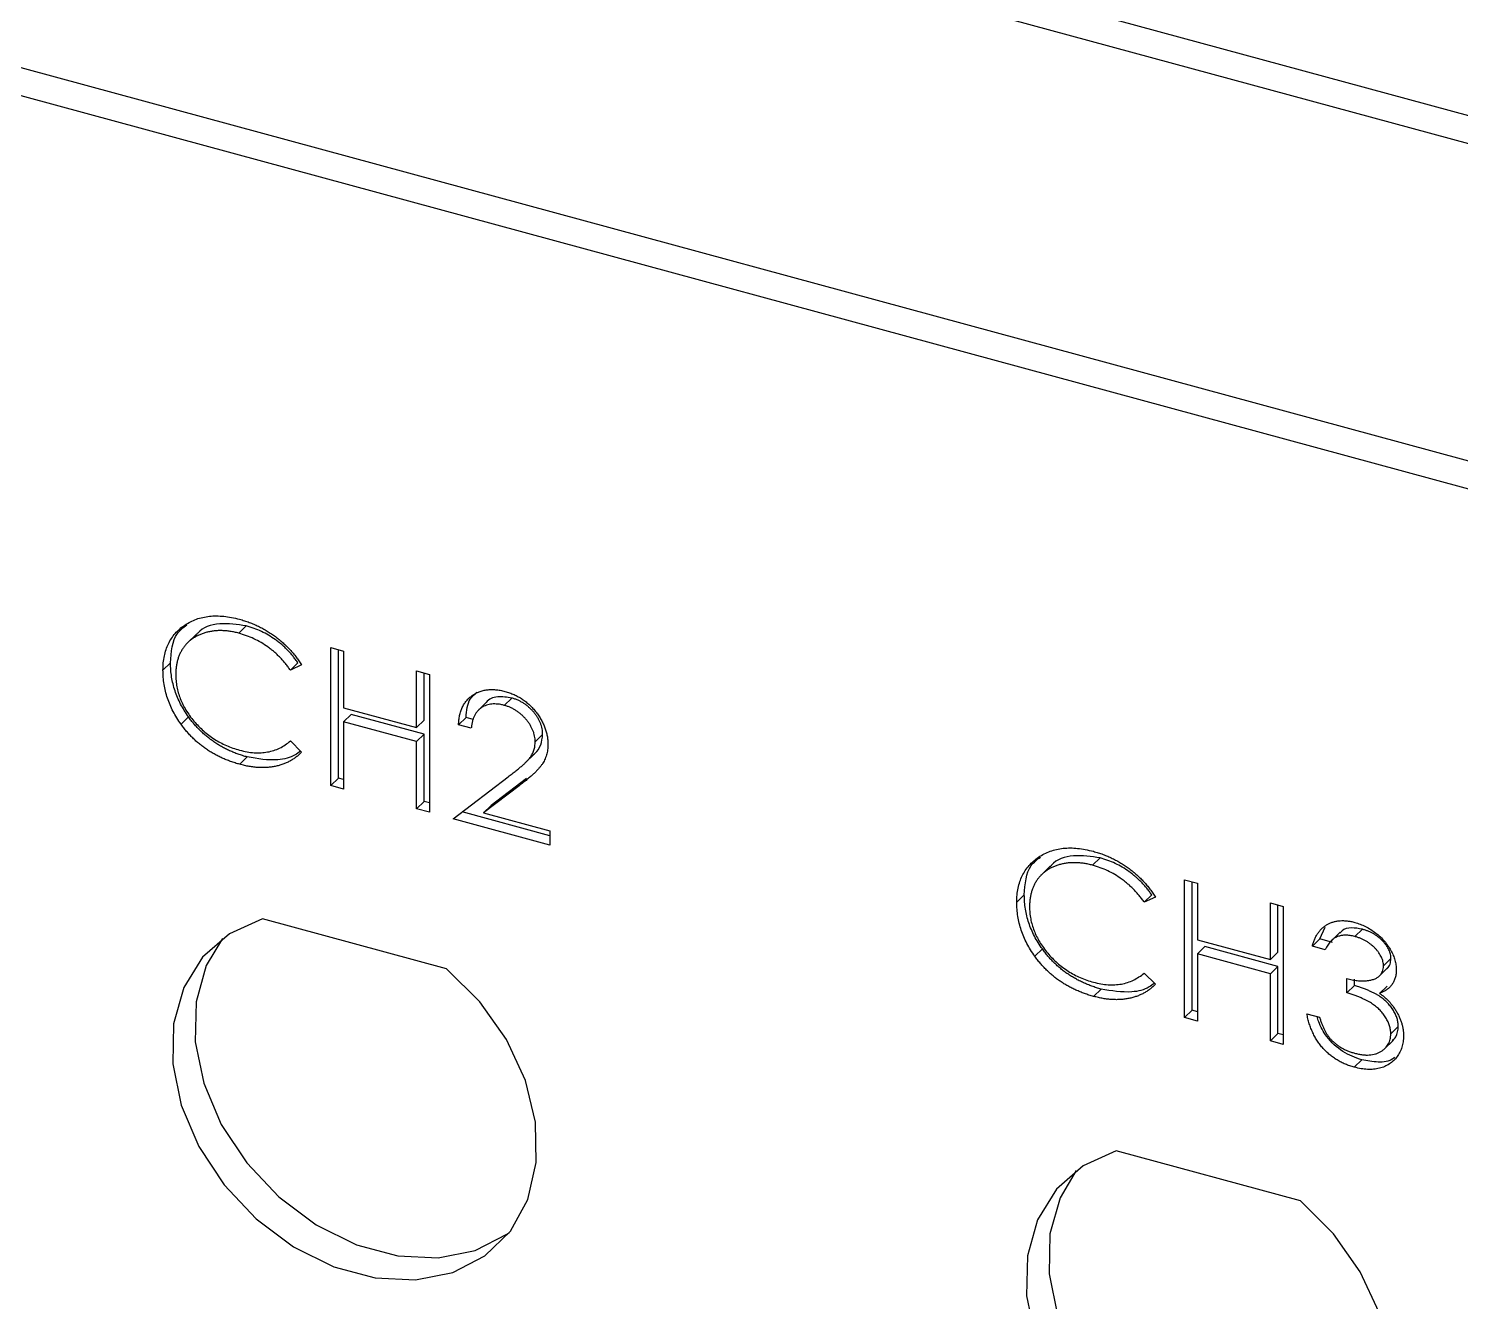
# Model space of a CAD drawing. Header units: millimetres. Extents: x 0 to 836, y 0 to 589.
# Drawn here: x 156.81 to 179.06, y 115.9 to 135.67 of the extents above; entities that cross this region are included whole.
import ezdxf

# ---------------------------------------------------------------- set-up
doc = ezdxf.new("R2010")
doc.units = ezdxf.units.MM

msp = doc.modelspace()

# ---------------------------------------------------------------- linework, layer by layer
at = {"color": 7, "linetype": 'Continuous', "lineweight": 25}
for p, q in [((32.56836, 174.17106), (220.06501, 123.21349)), ((32.21834, 173.82943), (219.71498, 122.87186)), ((32.21834, 168.90071), (219.71498, 117.94315)), ((31.86832, 168.55908), (219.36496, 117.60151)), ((160.19533, 126.39452), (160.07865, 126.28064)), ((159.42101, 126.2658), (159.27517, 126.12346)), ((161.50928, 126.05667), (161.7077, 126.00274)), ((161.50928, 123.91375), (161.50928, 126.05667)), ((161.62595, 124.02763), (161.62595, 126.02496)), ((161.7077, 126.00274), (161.7077, 125.1236)), ((159.01805, 125.82031), (158.90138, 125.70643)), ((160.99878, 125.81901), (160.88211, 125.70513)), ((161.05573, 125.78672), (160.88211, 125.70513)), ((162.84157, 125.69458), (163.04, 125.64065)), ((162.84157, 124.81543), (162.84157, 125.69458)), ((162.95825, 124.92931), (162.95825, 125.66287)), ((163.04, 125.64065), (163.04, 123.49773)), ((164.32111, 125.27322), (164.20443, 125.15935)), ((161.7077, 125.1236), (162.84157, 124.81543)), ((163.93804, 125.21739), (163.7922, 125.07505)), ((159.29842, 124.98001), (159.18174, 124.86613)), ((161.82438, 125.01769), (161.7077, 124.90381)), ((161.7077, 124.90381), (161.7077, 123.85982)), ((162.84157, 124.59565), (161.7077, 124.90381)), ((162.95825, 124.70953), (161.82438, 125.01769)), ((162.95825, 124.92931), (162.84157, 124.81543)), ((163.61022, 124.97191), (163.49355, 124.85803)), ((163.69198, 124.8041), (163.49355, 124.85803)), ((163.72116, 124.94176), (163.61022, 124.97191)), ((160.88211, 124.6062), (161.05573, 124.43152)), ((162.95825, 124.70953), (162.84157, 124.59565)), ((162.84157, 123.55166), (162.84157, 124.59565)), ((162.95825, 123.66554), (162.95825, 124.70953)), ((164.80079, 124.70843), (164.68411, 124.59456)), ((160.21039, 124.3574), (160.09371, 124.24353)), ((164.53007, 124.26581), (164.67592, 124.40816)), ((161.62595, 124.02763), (161.50928, 123.91375)), ((161.7077, 123.85982), (161.50928, 123.91375)), ((161.7077, 124.00541), (161.62595, 124.02763)), ((163.40851, 123.39758), (164.266, 124.05141)), ((164.55187, 124.02443), (163.99866, 123.60256)), ((164.55187, 124.02443), (164.43519, 123.91056)), ((164.43519, 123.91056), (163.88199, 123.48869)), ((162.95825, 123.66554), (162.84157, 123.55166)), ((163.04, 123.49773), (162.84157, 123.55166)), ((163.04, 123.64332), (162.95825, 123.66554)), ((164.91089, 123.13485), (163.54927, 123.50491)), ((163.99866, 123.60256), (163.88199, 123.48869)), ((163.88199, 123.48869), (164.91089, 123.20905)), ((164.91089, 122.98927), (163.40851, 123.39758)), ((164.91089, 123.20905), (164.91089, 122.98927)), ((172.68728, 122.66032), (172.54144, 122.51797)), ((173.4616, 122.78903), (173.34492, 122.67515)), ((174.77555, 122.45118), (174.97398, 122.39725)), ((174.77555, 120.30826), (174.77555, 122.45118)), ((174.89222, 120.42214), (174.89222, 122.41947)), ((174.97398, 122.39725), (174.97398, 121.51811)), ((172.28432, 122.21482), (172.16765, 122.10094)), ((174.26505, 122.21352), (174.14838, 122.09964)), ((174.322, 122.18123), (174.14838, 122.09964)), ((176.10785, 122.08909), (176.30627, 122.03516)), ((176.10785, 121.20995), (176.10785, 122.08909)), ((176.22452, 121.32382), (176.22452, 122.05738)), ((176.30627, 122.03516), (176.30627, 119.89225)), ((163.30802, 121.06768), (160.44755, 121.8451)), ((176.87649, 121.53126), (176.95791, 121.71574)), ((174.97398, 121.51811), (176.10785, 121.20995)), ((176.87649, 121.53126), (176.75982, 121.41738)), ((177.07492, 121.47733), (176.87649, 121.53126)), ((177.19074, 121.63482), (177.0449, 121.49248)), ((177.53733, 121.68134), (177.42065, 121.56746)), ((172.56469, 121.37452), (172.44802, 121.26064)), ((175.09065, 121.4122), (174.97398, 121.29832)), ((174.97398, 121.29832), (174.97398, 120.25434)), ((176.10785, 120.99016), (174.97398, 121.29832)), ((176.22452, 121.10404), (175.09065, 121.4122)), ((176.22452, 121.32382), (176.10785, 121.20995)), ((176.95825, 121.36345), (176.75982, 121.41738)), ((176.22452, 121.10404), (176.10785, 120.99016)), ((176.22452, 120.06005), (176.22452, 121.10404)), ((177.78902, 120.94264), (177.93486, 121.08498)), ((177.98202, 121.22436), (177.86534, 121.11048)), ((174.14838, 121.00071), (174.322, 120.82603)), ((176.10785, 119.94617), (176.10785, 120.99016)), ((177.29841, 120.69406), (177.29841, 120.91385)), ((177.41508, 120.80794), (177.29841, 120.69406)), ((177.41508, 120.80794), (177.41508, 120.90604)), ((177.92222, 120.79889), (177.80555, 120.68501)), ((173.47666, 120.75191), (173.35998, 120.63804)), ((174.89222, 120.42214), (174.77555, 120.30826)), ((174.97398, 120.39992), (174.89222, 120.42214)), ((176.67478, 120.36903), (176.87321, 120.3151)), ((174.97398, 120.25434), (174.77555, 120.30826)), ((178.0954, 120.16973), (177.97873, 120.05586)), ((176.22452, 120.06005), (176.10785, 119.94617)), ((176.30627, 119.89225), (176.10785, 119.94617)), ((176.30627, 120.03783), (176.22452, 120.06005)), ((177.87563, 119.81671), (178.02147, 119.95906)), ((177.52891, 119.6506), (177.41224, 119.53672)), ((176.57429, 117.46219), (173.71382, 118.23961))]:
    msp.add_line(p, q, dxfattribs=at)
at = {"color": 7, "linetype": 'Continuous', "lineweight": 25, "flags": 128}
for points in [[(160.44755, 121.8451), (159.93242, 121.61179), (159.5173, 121.24842), (159.22353, 120.77367), (159.06623, 120.21195), (159.05348, 119.59214), (159.18593, 118.9461), (159.45678, 118.30705), (159.8521, 117.70785), (160.35156, 117.17929), (160.92949, 116.74856), (161.55618, 116.4378), (162.19939, 116.26299), (162.82608, 116.23311), (163.40401, 116.3497), (163.90347, 116.60677), (164.29879, 116.9911), (164.56964, 117.48292), (164.70209, 118.05697), (164.68934, 118.68371), (164.53204, 119.33093), (164.23827, 119.96536), (163.82315, 120.55437), (163.30802, 121.06768)], [(159.82379, 121.5366), (159.57356, 121.1153), (159.41625, 120.55358), (159.4035, 119.93377), (159.53596, 119.28773), (159.8068, 118.64868), (160.20212, 118.04948), (160.70158, 117.52092), (161.27951, 117.0902), (161.9062, 116.77944), (162.54942, 116.60462), (163.1761, 116.57474), (163.75403, 116.69134), (164.25349, 116.9484), (164.2818, 116.9691)], [(173.71382, 118.23961), (173.19869, 118.0063), (172.78357, 117.64293), (172.48981, 117.16818), (172.33251, 116.60646), (172.31975, 115.98665), (172.45221, 115.34061), (172.72305, 114.70156), (173.11837, 114.10236), (173.61783, 113.5738), (174.19576, 113.14308), (174.82245, 112.83232), (175.46567, 112.6575), (176.09235, 112.62762), (176.67028, 112.74422), (177.16974, 113.00128), (177.56506, 113.38561), (177.83591, 113.87744), (177.96836, 114.45148), (177.95561, 115.07822), (177.79831, 115.72544), (177.50455, 116.35987), (177.08943, 116.94888), (176.57429, 117.46219)], [(173.09006, 117.93111), (172.83983, 117.50981), (172.68253, 116.94809), (172.66977, 116.32828), (172.80223, 115.68224), (173.07308, 115.04319), (173.46839, 114.44399), (173.96786, 113.91544), (174.54579, 113.48471), (175.17247, 113.17395), (175.81569, 112.99913), (176.44237, 112.96926), (177.0203, 113.08585), (177.51976, 113.34291), (177.54808, 113.36361)]]:
    msp.add_lwpolyline(points, dxfattribs=at)
at = {"color": 7, "linetype": 'Continuous', "lineweight": 25}
for points, knots in [([(158.90138, 125.70643), (158.90236, 125.74471), (158.90429, 125.82002), (158.92072, 125.92685), (158.94713, 126.0263), (158.98466, 126.11786), (159.03223, 126.20236), (159.091, 126.27874), (159.16028, 126.34778), (159.23952, 126.4083), (159.32643, 126.4597), (159.41949, 126.50042), (159.51854, 126.52843), (159.62247, 126.5461), (159.73206, 126.55161), (159.84709, 126.54505), (159.96733, 126.52775), (160.04937, 126.5074), (160.09105, 126.49706)], [0, 0, 0, 0, 0.06455785, 0.12701353, 0.18795481, 0.24801391, 0.30774768, 0.36823451, 0.42946984, 0.49274344, 0.55625777, 0.61821679, 0.67965548, 0.74124555, 0.80341526, 0.86681546, 0.93232831, 1, 1, 1, 1]), ([(159.01805, 125.82031), (159.02969, 125.99063), (159.04646, 126.23622), (159.21756, 126.36801), (159.27001, 126.40841)], [0, 0, 0, 0, 0.69350483, 1, 1, 1, 1]), ([(160.19533, 126.39452), (160.05674, 126.41507), (159.77965, 126.45615), (159.50064, 126.37002), (159.42244, 126.25808), (159.41362, 126.24545)], [0, 0, 0, 0, 0.47030087, 0.94027759, 1, 1, 1, 1]), ([(160.09105, 126.49706), (160.11646, 126.48986), (160.16675, 126.47561), (160.24113, 126.44969), (160.31356, 126.42051), (160.38406, 126.38842), (160.453, 126.35364), (160.51984, 126.31457), (160.58497, 126.27297), (160.64798, 126.22832), (160.70857, 126.18095), (160.76673, 126.13122), (160.82198, 126.07929), (160.87472, 126.02536), (160.92407, 125.96885), (160.97143, 125.91055), (161.01518, 125.84959), (161.04219, 125.80772), (161.05573, 125.78672)], [0, 0, 0, 0, 0.06854754, 0.13568295, 0.20121499, 0.26568223, 0.32926683, 0.39239543, 0.45506976, 0.51712685, 0.57879004, 0.63973986, 0.7001915, 0.75980624, 0.81962832, 0.87935479, 0.93951161, 1, 1, 1, 1]), ([(160.99878, 125.81901), (160.98639, 125.83668), (160.96179, 125.87178), (160.92221, 125.92245), (160.88095, 125.97105), (160.83805, 126.01776), (160.79272, 126.06156), (160.74606, 126.10379), (160.69729, 126.14354), (160.62985, 126.19399), (160.54163, 126.25148), (160.43058, 126.30977), (160.31465, 126.35917), (160.23556, 126.3826), (160.19533, 126.39452)], [0, 0, 0, 0, 0.06316326, 0.12547494, 0.18712122, 0.24829435, 0.30929486, 0.36985007, 0.43097338, 0.49245599, 0.61614797, 0.7408437, 0.86818265, 1, 1, 1, 1]), ([(160.07865, 126.28064), (160.05649, 126.28642), (160.01237, 126.29792), (159.94689, 126.30922), (159.88264, 126.31755), (159.81965, 126.32112), (159.758, 126.32075), (159.6973, 126.31678), (159.63841, 126.30747), (159.58054, 126.29521), (159.52508, 126.27867), (159.47261, 126.25846), (159.42332, 126.23489), (159.37717, 126.20785), (159.3341, 126.17753), (159.29444, 126.14339), (159.25831, 126.10554), (159.22501, 126.06481), (159.19518, 126.02115), (159.17021, 125.97402), (159.1481, 125.92486), (159.1306, 125.87258), (159.11675, 125.81785), (159.10719, 125.76033), (159.10057, 125.70051), (159.10006, 125.65889), (159.0998, 125.63791)], [0, 0, 0, 0, 0.043954909, 0.087501875, 0.130462627, 0.172752021, 0.215403067, 0.25764983, 0.300152749, 0.34312149, 0.385925163, 0.427685727, 0.46881795, 0.5094918, 0.549883031, 0.589980023, 0.63040523, 0.670868626, 0.711383944, 0.751627258, 0.791775577, 0.832458919, 0.873319045, 0.914542956, 0.956923558, 1, 1, 1, 1]), ([(160.88211, 125.70513), (160.86972, 125.7228), (160.84512, 125.75791), (160.80553, 125.80857), (160.76428, 125.85717), (160.72137, 125.90388), (160.67604, 125.94768), (160.62938, 125.98992), (160.58061, 126.02966), (160.51318, 126.08011), (160.42496, 126.13761), (160.3139, 126.19589), (160.19797, 126.24529), (160.11888, 126.26872), (160.07865, 126.28064)], [0, 0, 0, 0, 0.06316326, 0.12547494, 0.18712122, 0.24829435, 0.30929486, 0.36985007, 0.43097338, 0.49245599, 0.61614797, 0.7408437, 0.86818265, 1, 1, 1, 1]), ([(159.18174, 124.86613), (159.15936, 124.89887), (159.11486, 124.96396), (159.05792, 125.06533), (159.00919, 125.16825), (158.96978, 125.27289), (158.93898, 125.37925), (158.91764, 125.48712), (158.90377, 125.59696), (158.90218, 125.66954), (158.90138, 125.70643)], [0, 0, 0, 0, 0.12432851, 0.247156016, 0.368779749, 0.490733862, 0.613613772, 0.738957576, 0.867310575, 1, 1, 1, 1]), ([(159.29842, 124.98001), (159.27603, 125.01275), (159.23153, 125.07784), (159.1746, 125.17921), (159.12586, 125.28213), (159.08646, 125.38677), (159.05565, 125.49312), (159.03431, 125.601), (159.02044, 125.71084), (159.01886, 125.78342), (159.01805, 125.82031)], [0, 0, 0, 0, 0.12432851, 0.247156016, 0.368779749, 0.490733862, 0.613613772, 0.738957576, 0.867310575, 1, 1, 1, 1]), ([(159.0998, 125.63791), (159.1006, 125.60602), (159.10217, 125.54341), (159.1161, 125.44853), (159.13726, 125.35552), (159.16898, 125.26401), (159.2081, 125.17384), (159.25753, 125.08557), (159.31477, 124.99873), (159.38064, 124.9148), (159.45292, 124.83484), (159.53046, 124.76065), (159.61308, 124.69392), (159.69987, 124.63349), (159.79148, 124.58027), (159.88777, 124.53417), (159.98851, 124.49378), (160.05735, 124.47383), (160.09238, 124.46367)], [0, 0, 0, 0, 0.06432322, 0.1262901, 0.18672647, 0.24614643, 0.30557564, 0.36542939, 0.42632631, 0.48883991, 0.55172497, 0.6139186, 0.67548377, 0.7373339, 0.80022904, 0.8645023, 0.93104074, 1, 1, 1, 1]), ([(163.49355, 124.85803), (163.49484, 124.88319), (163.49738, 124.93261), (163.50928, 125.00243), (163.5263, 125.06764), (163.55036, 125.12714), (163.58024, 125.18186), (163.61608, 125.23151), (163.65853, 125.27569), (163.70667, 125.31412), (163.75896, 125.34717), (163.81538, 125.37264), (163.87466, 125.39101), (163.93663, 125.403), (164.00199, 125.40687), (164.07014, 125.4044), (164.14139, 125.3947), (164.18993, 125.38254), (164.21462, 125.37636)], [0, 0, 0, 0, 0.06879079, 0.13510329, 0.19897867, 0.2619043, 0.32349497, 0.38519538, 0.44696924, 0.50976478, 0.57225057, 0.63340518, 0.69325116, 0.75258316, 0.81257927, 0.87327508, 0.93554994, 1, 1, 1, 1]), ([(163.61022, 124.97191), (163.61883, 125.07648), (163.63209, 125.23751), (163.74088, 125.33093), (163.77902, 125.36369)], [0, 0, 0, 0, 0.64938868, 1, 1, 1, 1]), ([(164.32111, 125.27322), (164.24722, 125.28497), (164.0996, 125.30843), (163.95986, 125.25855), (163.92444, 125.20354), (163.92395, 125.20278)], [0, 0, 0, 0, 0.4969954, 0.99301201, 1, 1, 1, 1]), ([(164.21462, 125.37636), (164.23886, 125.36922), (164.2865, 125.3552), (164.35603, 125.32702), (164.42222, 125.29449), (164.48495, 125.25704), (164.5437, 125.21366), (164.59893, 125.16571), (164.65129, 125.11338), (164.69842, 125.05572), (164.7417, 124.99608), (164.77903, 124.93482), (164.81101, 124.87333), (164.83766, 124.81121), (164.85728, 124.74841), (164.87217, 124.68513), (164.88059, 124.62123), (164.88188, 124.57918), (164.88254, 124.5578)], [0, 0, 0, 0, 0.06947546, 0.1365168, 0.20078882, 0.26382967, 0.32573502, 0.38729069, 0.44950922, 0.51296782, 0.57627522, 0.6375801, 0.69790261, 0.75717209, 0.81659853, 0.87665317, 0.93728964, 1, 1, 1, 1]), ([(164.80079, 124.70843), (164.80038, 124.72316), (164.79959, 124.7522), (164.79261, 124.79634), (164.78205, 124.83997), (164.76692, 124.88347), (164.74696, 124.92651), (164.72265, 124.96902), (164.69461, 125.01135), (164.66217, 125.05271), (164.62653, 125.0922), (164.58889, 125.12884), (164.54906, 125.16173), (164.50721, 125.19119), (164.46347, 125.21727), (164.41774, 125.23953), (164.37015, 125.25863), (164.33766, 125.2683), (164.32111, 125.27322)], [0, 0, 0, 0, 0.0619654, 0.12212191, 0.1809885, 0.23993322, 0.29990583, 0.35998885, 0.42177574, 0.48657583, 0.5515348, 0.61501754, 0.67725862, 0.73972996, 0.8030501, 0.86649513, 0.93197347, 1, 1, 1, 1]), ([(164.20443, 125.15935), (164.18714, 125.16361), (164.15318, 125.17198), (164.10333, 125.17951), (164.05577, 125.18206), (164.01038, 125.18021), (163.9671, 125.17393), (163.92612, 125.16261), (163.88755, 125.14628), (163.8513, 125.12574), (163.81791, 125.10098), (163.78856, 125.07123), (163.76293, 125.03728), (163.74056, 124.99936), (163.72239, 124.95682), (163.70851, 124.90979), (163.69753, 124.85888), (163.69386, 124.82266), (163.69198, 124.8041)], [0, 0, 0, 0, 0.06443867, 0.12654691, 0.18688715, 0.24587754, 0.30404088, 0.36219122, 0.42097593, 0.48066028, 0.54060027, 0.6006891, 0.66193579, 0.72444251, 0.78903839, 0.85631376, 0.92635203, 1, 1, 1, 1]), ([(164.68411, 124.59456), (164.68371, 124.60929), (164.68292, 124.63832), (164.67593, 124.68247), (164.66538, 124.72609), (164.65025, 124.76959), (164.63028, 124.81264), (164.60598, 124.85514), (164.57794, 124.89747), (164.5455, 124.93883), (164.50986, 124.97832), (164.47221, 125.01496), (164.43238, 125.04785), (164.39054, 125.07731), (164.34679, 125.10339), (164.30106, 125.12565), (164.25348, 125.14475), (164.22099, 125.15442), (164.20443, 125.15935)], [0, 0, 0, 0, 0.0619654, 0.12212191, 0.1809885, 0.23993322, 0.29990583, 0.35998885, 0.42177574, 0.48657583, 0.5515348, 0.61501754, 0.67725862, 0.73972996, 0.8030501, 0.86649513, 0.93197347, 1, 1, 1, 1]), ([(160.09371, 124.24353), (160.06993, 124.25015), (160.02291, 124.26325), (159.95348, 124.28725), (159.88589, 124.31263), (159.82034, 124.341), (159.75645, 124.37082), (159.69482, 124.40427), (159.63484, 124.43928), (159.57674, 124.47705), (159.52048, 124.51715), (159.46623, 124.55993), (159.41403, 124.60514), (159.36337, 124.65225), (159.31498, 124.70213), (159.26845, 124.75437), (159.22352, 124.80891), (159.19572, 124.84699), (159.18174, 124.86613)], [0, 0, 0, 0, 0.0696628, 0.13774956, 0.20391674, 0.26877986, 0.33241371, 0.39475354, 0.45618003, 0.51699565, 0.57739594, 0.63719834, 0.69699918, 0.75675619, 0.81655391, 0.876948, 0.93813179, 1, 1, 1, 1]), ([(160.21039, 124.3574), (160.18661, 124.36403), (160.13958, 124.37712), (160.07016, 124.40113), (160.00257, 124.42651), (159.93701, 124.45488), (159.87313, 124.4847), (159.8115, 124.51815), (159.75151, 124.55315), (159.69341, 124.59093), (159.63715, 124.63103), (159.58291, 124.6738), (159.53071, 124.71902), (159.48004, 124.76613), (159.43165, 124.816), (159.38512, 124.86824), (159.34019, 124.92278), (159.31239, 124.96086), (159.29842, 124.98001)], [0, 0, 0, 0, 0.0696628, 0.13774956, 0.20391674, 0.26877986, 0.33241371, 0.39475354, 0.45618003, 0.51699565, 0.57739594, 0.63719834, 0.69699918, 0.75675619, 0.81655391, 0.876948, 0.93813179, 1, 1, 1, 1]), ([(160.09238, 124.46367), (160.13098, 124.45422), (160.20696, 124.4356), (160.31837, 124.42256), (160.42503, 124.42153), (160.52694, 124.43296), (160.6238, 124.45749), (160.71578, 124.49415), (160.80295, 124.54349), (160.85536, 124.58501), (160.88211, 124.6062)], [0, 0, 0, 0, 0.12851519, 0.25294864, 0.37475473, 0.49593975, 0.61718064, 0.74090947, 0.86781115, 1, 1, 1, 1]), ([(164.266, 124.05141), (164.28687, 124.06686), (164.32698, 124.09653), (164.38369, 124.14035), (164.43464, 124.18145), (164.48013, 124.21965), (164.51919, 124.25595), (164.55386, 124.28829), (164.58163, 124.31916), (164.61177, 124.3555), (164.64097, 124.40194), (164.66606, 124.46158), (164.68135, 124.52583), (164.68319, 124.57155), (164.68411, 124.59456)], [0, 0, 0, 0, 0.11080264, 0.2128292, 0.30610131, 0.39064732, 0.46692447, 0.53448104, 0.59358694, 0.644557, 0.73620045, 0.82502403, 0.91198558, 1, 1, 1, 1]), ([(164.6591, 124.39643), (164.66743, 124.40315), (164.71568, 124.44206), (164.78152, 124.54), (164.79437, 124.65232), (164.80079, 124.70843)], [0, 0, 0, 0, 0.094573846, 0.547644536, 1, 1, 1, 1]), ([(161.05573, 124.43152), (161.04176, 124.41784), (161.01388, 124.39055), (160.96874, 124.35368), (160.92118, 124.32037), (160.87086, 124.29111), (160.81835, 124.26488), (160.76272, 124.24308), (160.70468, 124.225), (160.64444, 124.21037), (160.58207, 124.19983), (160.51763, 124.19379), (160.4514, 124.19151), (160.38339, 124.19331), (160.31345, 124.1993), (160.24183, 124.21005), (160.16838, 124.22405), (160.11882, 124.23698), (160.09371, 124.24353)], [0, 0, 0, 0, 0.061674239, 0.123053062, 0.183475001, 0.243726501, 0.304278917, 0.364862921, 0.425946204, 0.48739123, 0.549220384, 0.611143589, 0.67352853, 0.736961457, 0.800785283, 0.866012596, 0.932100748, 1, 1, 1, 1]), ([(161.03846, 124.4489), (161.01182, 124.42798), (160.91529, 124.35218), (160.63763, 124.28409), (160.37232, 124.32962), (160.21039, 124.3574)], [0, 0, 0, 0, 0.12928716, 0.46855639, 1, 1, 1, 1]), ([(164.88254, 124.5578), (164.88147, 124.52824), (164.87935, 124.46965), (164.86121, 124.38763), (164.83288, 124.31109), (164.79877, 124.25256), (164.76435, 124.20728), (164.73334, 124.17072), (164.69704, 124.13215), (164.65492, 124.09188), (164.60785, 124.04926), (164.5554, 124.00443), (164.4972, 123.95812), (164.45636, 123.92679), (164.43519, 123.91056)], [0, 0, 0, 0, 0.0987022, 0.19567231, 0.29242243, 0.39134254, 0.44446244, 0.50422878, 0.57035234, 0.64254575, 0.72228751, 0.80792112, 0.90046954, 1, 1, 1, 1]), ([(172.16765, 122.10094), (172.16863, 122.13922), (172.17057, 122.21453), (172.18699, 122.32136), (172.21341, 122.42081), (172.25093, 122.51237), (172.2985, 122.59687), (172.35727, 122.67325), (172.42655, 122.74229), (172.5058, 122.80281), (172.5927, 122.85422), (172.68577, 122.89493), (172.78481, 122.92294), (172.88874, 122.94061), (172.99834, 122.94612), (173.11336, 122.93956), (173.23361, 122.92226), (173.31564, 122.90191), (173.35733, 122.89157)], [0, 0, 0, 0, 0.06455785, 0.12701353, 0.18795481, 0.24801391, 0.30774768, 0.36823451, 0.42946984, 0.49274344, 0.55625777, 0.61821679, 0.67965548, 0.74124555, 0.80341526, 0.86681546, 0.93232831, 1, 1, 1, 1]), ([(172.28432, 122.21482), (172.29596, 122.38514), (172.31274, 122.63073), (172.48384, 122.76252), (172.53628, 122.80292)], [0, 0, 0, 0, 0.69350483, 1, 1, 1, 1]), ([(173.4616, 122.78903), (173.32301, 122.80958), (173.04592, 122.85066), (172.76692, 122.76453), (172.68871, 122.65259), (172.6799, 122.63997)], [0, 0, 0, 0, 0.47030087, 0.94027759, 1, 1, 1, 1]), ([(173.35733, 122.89157), (173.38273, 122.88437), (173.43302, 122.87012), (173.5074, 122.84421), (173.57983, 122.81502), (173.65033, 122.78293), (173.71927, 122.74815), (173.78611, 122.70908), (173.85124, 122.66748), (173.91425, 122.62283), (173.97484, 122.57546), (174.033, 122.52573), (174.08825, 122.4738), (174.14099, 122.41987), (174.19034, 122.36336), (174.2377, 122.30506), (174.28145, 122.2441), (174.30846, 122.20223), (174.322, 122.18123)], [0, 0, 0, 0, 0.06854754, 0.13568295, 0.20121499, 0.26568223, 0.32926683, 0.39239543, 0.45506976, 0.51712685, 0.57879004, 0.63973986, 0.7001915, 0.75980624, 0.81962832, 0.87935479, 0.93951161, 1, 1, 1, 1]), ([(173.34492, 122.67515), (173.32276, 122.68093), (173.27864, 122.69243), (173.21316, 122.70373), (173.14891, 122.71206), (173.08592, 122.71564), (173.02427, 122.71526), (172.96357, 122.7113), (172.90468, 122.70198), (172.84681, 122.68972), (172.79135, 122.67319), (172.73889, 122.65297), (172.68959, 122.6294), (172.64344, 122.60236), (172.60037, 122.57204), (172.56071, 122.5379), (172.52458, 122.50005), (172.49128, 122.45932), (172.46145, 122.41567), (172.43648, 122.36853), (172.41437, 122.31937), (172.39687, 122.26709), (172.38302, 122.21236), (172.37346, 122.15484), (172.36684, 122.09503), (172.36633, 122.0534), (172.36608, 122.03242)], [0, 0, 0, 0, 0.043954909, 0.087501875, 0.130462627, 0.172752021, 0.215403067, 0.25764983, 0.300152749, 0.34312149, 0.385925163, 0.427685727, 0.46881795, 0.5094918, 0.549883031, 0.589980023, 0.63040523, 0.670868626, 0.711383944, 0.751627258, 0.791775577, 0.832458919, 0.873319045, 0.914542956, 0.956923558, 1, 1, 1, 1]), ([(174.14838, 122.09964), (174.13599, 122.11731), (174.11139, 122.15242), (174.0718, 122.20308), (174.03055, 122.25168), (173.98765, 122.29839), (173.94231, 122.34219), (173.89565, 122.38443), (173.84689, 122.42417), (173.77945, 122.47462), (173.69123, 122.53212), (173.58017, 122.59041), (173.46424, 122.6398), (173.38515, 122.66324), (173.34492, 122.67515)], [0, 0, 0, 0, 0.06316326, 0.12547494, 0.18712122, 0.24829435, 0.30929486, 0.36985007, 0.43097338, 0.49245599, 0.61614797, 0.7408437, 0.86818265, 1, 1, 1, 1]), ([(174.26505, 122.21352), (174.25267, 122.23119), (174.22806, 122.2663), (174.18848, 122.31696), (174.14723, 122.36556), (174.10432, 122.41227), (174.05899, 122.45607), (174.01233, 122.49831), (173.96356, 122.53805), (173.89612, 122.5885), (173.8079, 122.646), (173.69685, 122.70428), (173.58092, 122.75368), (173.50183, 122.77711), (173.4616, 122.78903)], [0, 0, 0, 0, 0.06316326, 0.12547494, 0.18712122, 0.24829435, 0.30929486, 0.36985007, 0.43097338, 0.49245599, 0.61614797, 0.7408437, 0.86818265, 1, 1, 1, 1]), ([(172.56469, 121.37452), (172.5423, 121.40726), (172.4978, 121.47235), (172.44087, 121.57372), (172.39213, 121.67664), (172.35273, 121.78128), (172.32192, 121.88763), (172.30058, 121.99551), (172.28672, 122.10535), (172.28513, 122.17793), (172.28432, 122.21482)], [0, 0, 0, 0, 0.12432851, 0.247156016, 0.368779749, 0.490733862, 0.613613772, 0.738957576, 0.867310575, 1, 1, 1, 1]), ([(172.44802, 121.26064), (172.42563, 121.29339), (172.38113, 121.35848), (172.3242, 121.45984), (172.27546, 121.56276), (172.23605, 121.66741), (172.20525, 121.77376), (172.18391, 121.88163), (172.17004, 121.99147), (172.16846, 122.06405), (172.16765, 122.10094)], [0, 0, 0, 0, 0.12432851, 0.247156016, 0.368779749, 0.490733862, 0.613613772, 0.738957576, 0.867310575, 1, 1, 1, 1]), ([(172.36608, 122.03242), (172.36687, 122.00053), (172.36844, 121.93792), (172.38237, 121.84305), (172.40353, 121.75003), (172.43526, 121.65852), (172.47437, 121.56836), (172.5238, 121.48008), (172.58104, 121.39324), (172.64692, 121.30931), (172.71919, 121.22935), (172.79673, 121.15517), (172.87935, 121.08844), (172.96614, 121.02801), (173.05775, 120.97479), (173.15404, 120.92868), (173.25478, 120.88829), (173.32362, 120.86834), (173.35866, 120.85818)], [0, 0, 0, 0, 0.06432322, 0.1262901, 0.18672647, 0.24614643, 0.30557564, 0.36542939, 0.42632631, 0.48883991, 0.55172497, 0.6139186, 0.67548377, 0.7373339, 0.80022904, 0.8645023, 0.93104074, 1, 1, 1, 1]), ([(176.75982, 121.41738), (176.7652, 121.43749), (176.77571, 121.4768), (176.79762, 121.5311), (176.8215, 121.58162), (176.85018, 121.62655), (176.88145, 121.66752), (176.91729, 121.70288), (176.95602, 121.73424), (176.99887, 121.75977), (177.0438, 121.78122), (177.09146, 121.79696), (177.14087, 121.80822), (177.19239, 121.81456), (177.24617, 121.81527), (177.30172, 121.81129), (177.35918, 121.80289), (177.39819, 121.79299), (177.418, 121.78797)], [0, 0, 0, 0, 0.072625346, 0.141976611, 0.208984928, 0.27395687, 0.336889347, 0.398744953, 0.460115885, 0.520824923, 0.580994459, 0.640151928, 0.698622451, 0.757271081, 0.816426694, 0.876254048, 0.937165293, 1, 1, 1, 1]), ([(177.53733, 121.68134), (177.4806, 121.69169), (177.36734, 121.71238), (177.23605, 121.68395), (177.19645, 121.62782), (177.18545, 121.61222)], [0, 0, 0, 0, 0.42011663, 0.83887469, 1, 1, 1, 1]), ([(177.418, 121.78797), (177.44686, 121.77928), (177.50394, 121.76209), (177.58781, 121.72405), (177.66869, 121.67793), (177.74569, 121.62365), (177.81722, 121.56307), (177.88085, 121.49682), (177.93574, 121.42606), (177.98179, 121.35187), (178.01785, 121.27616), (178.04444, 121.20109), (178.06062, 121.12709), (178.06272, 121.07953), (178.06377, 121.0557)], [0, 0, 0, 0, 0.09025425, 0.17853979, 0.26609303, 0.35463098, 0.44188615, 0.52574692, 0.60811363, 0.69019727, 0.77082148, 0.84832618, 0.92401174, 1, 1, 1, 1]), ([(177.42065, 121.56746), (177.39548, 121.57345), (177.34631, 121.58515), (177.27542, 121.58984), (177.20951, 121.5845), (177.15914, 121.57043), (177.12194, 121.55315), (177.09536, 121.53644), (177.06926, 121.51694), (177.04535, 121.49255), (177.02117, 121.46602), (176.99916, 121.435), (176.97777, 121.40089), (176.96488, 121.37617), (176.95825, 121.36345)], [0, 0, 0, 0, 0.122711942, 0.239684964, 0.351815855, 0.463766133, 0.520817793, 0.579448291, 0.640604145, 0.705297512, 0.773633881, 0.844669382, 0.920056508, 1, 1, 1, 1]), ([(177.86534, 121.11048), (177.86508, 121.12175), (177.86456, 121.14415), (177.85799, 121.17846), (177.84812, 121.21268), (177.83455, 121.24677), (177.81639, 121.28077), (177.79466, 121.31465), (177.76877, 121.3484), (177.73912, 121.38137), (177.70727, 121.41376), (177.67237, 121.4434), (177.63546, 121.47066), (177.59651, 121.49546), (177.55539, 121.51733), (177.51229, 121.53671), (177.46713, 121.55379), (177.43632, 121.56285), (177.42065, 121.56746)], [0, 0, 0, 0, 0.05527455, 0.10996609, 0.16324744, 0.21807619, 0.27330087, 0.3309093, 0.39099452, 0.45417595, 0.51886154, 0.58331053, 0.64851668, 0.71503089, 0.78250207, 0.85232269, 0.92492849, 1, 1, 1, 1]), ([(177.98202, 121.22436), (177.98176, 121.23562), (177.98123, 121.25803), (177.97467, 121.29234), (177.9648, 121.32655), (177.95123, 121.36065), (177.93306, 121.39465), (177.91133, 121.42853), (177.88545, 121.46228), (177.85579, 121.49525), (177.82395, 121.52764), (177.78904, 121.55728), (177.75214, 121.58454), (177.71318, 121.60934), (177.67206, 121.6312), (177.62896, 121.65059), (177.5838, 121.66766), (177.55299, 121.67673), (177.53733, 121.68134)], [0, 0, 0, 0, 0.05527455, 0.10996609, 0.16324744, 0.21807619, 0.27330087, 0.3309093, 0.39099452, 0.45417595, 0.51886154, 0.58331053, 0.64851668, 0.71503089, 0.78250207, 0.85232269, 0.92492849, 1, 1, 1, 1]), ([(173.35998, 120.63804), (173.3362, 120.64466), (173.28918, 120.65776), (173.21975, 120.68176), (173.15217, 120.70714), (173.08661, 120.73552), (173.02273, 120.76533), (172.96109, 120.79878), (172.90111, 120.83379), (172.84301, 120.87156), (172.78675, 120.91166), (172.7325, 120.95444), (172.68031, 120.99965), (172.62964, 121.04677), (172.58125, 121.09664), (172.53472, 121.14888), (172.48979, 121.20342), (172.46199, 121.2415), (172.44802, 121.26064)], [0, 0, 0, 0, 0.0696628, 0.13774956, 0.20391674, 0.26877986, 0.33241371, 0.39475354, 0.45618003, 0.51699565, 0.57739594, 0.63719834, 0.69699918, 0.75675619, 0.81655391, 0.876948, 0.93813179, 1, 1, 1, 1]), ([(173.47666, 120.75191), (173.45288, 120.75854), (173.40585, 120.77163), (173.33643, 120.79564), (173.26884, 120.82102), (173.20328, 120.84939), (173.1394, 120.87921), (173.07777, 120.91266), (173.01778, 120.94767), (172.95968, 120.98544), (172.90342, 121.02554), (172.84918, 121.06832), (172.79698, 121.11353), (172.74631, 121.16064), (172.69792, 121.21052), (172.65139, 121.26275), (172.60646, 121.3173), (172.57867, 121.35538), (172.56469, 121.37452)], [0, 0, 0, 0, 0.0696628, 0.13774956, 0.20391674, 0.26877986, 0.33241371, 0.39475354, 0.45618003, 0.51699565, 0.57739594, 0.63719834, 0.69699918, 0.75675619, 0.81655391, 0.876948, 0.93813179, 1, 1, 1, 1]), ([(177.29841, 120.91385), (177.32576, 120.90687), (177.37934, 120.89318), (177.45761, 120.88257), (177.53245, 120.87697), (177.60221, 120.8806), (177.6658, 120.88955), (177.72096, 120.90508), (177.76693, 120.92651), (177.80348, 120.95444), (177.83098, 120.98757), (177.85108, 121.02442), (177.86296, 121.0656), (177.86455, 121.09547), (177.86534, 121.11048)], [0, 0, 0, 0, 0.11016555, 0.21578726, 0.31802743, 0.41757395, 0.51165049, 0.5961621, 0.67293453, 0.74366956, 0.810677, 0.87405896, 0.9366963, 1, 1, 1, 1]), ([(178.06377, 121.0557), (178.06304, 121.03324), (178.0616, 120.98929), (178.04938, 120.92788), (178.02883, 120.87246), (178.00036, 120.82266), (177.9635, 120.77896), (177.91886, 120.7411), (177.8661, 120.70892), (177.82613, 120.69314), (177.80555, 120.68501)], [0, 0, 0, 0, 0.12806755, 0.25060832, 0.37063017, 0.49007225, 0.61037476, 0.73431307, 0.8632165, 1, 1, 1, 1]), ([(177.91972, 121.0716), (177.92063, 121.07203), (177.9462, 121.08388), (177.97099, 121.13925), (177.97834, 121.196), (177.98202, 121.22436)], [0, 0, 0, 0, 0.018185156, 0.50923234, 1, 1, 1, 1]), ([(173.35866, 120.85818), (173.39726, 120.84873), (173.47323, 120.83011), (173.58465, 120.81708), (173.6913, 120.81604), (173.79321, 120.82747), (173.89008, 120.852), (173.98205, 120.88866), (174.06922, 120.938), (174.12164, 120.97952), (174.14838, 121.00071)], [0, 0, 0, 0, 0.12851519, 0.25294864, 0.37475473, 0.49593975, 0.61718064, 0.74090947, 0.86781115, 1, 1, 1, 1]), ([(174.322, 120.82603), (174.30803, 120.81235), (174.28015, 120.78507), (174.23501, 120.74819), (174.18745, 120.71488), (174.13713, 120.68562), (174.08463, 120.65939), (174.02899, 120.63759), (173.97095, 120.61951), (173.91071, 120.60489), (173.84834, 120.59434), (173.7839, 120.58831), (173.71767, 120.58602), (173.64966, 120.58782), (173.57972, 120.59381), (173.5081, 120.60457), (173.43465, 120.61856), (173.3851, 120.63149), (173.35998, 120.63804)], [0, 0, 0, 0, 0.061674239, 0.123053062, 0.183475001, 0.243726501, 0.304278917, 0.364862921, 0.425946204, 0.48739123, 0.549220384, 0.611143589, 0.67352853, 0.736961457, 0.800785283, 0.866012596, 0.932100748, 1, 1, 1, 1]), ([(174.30473, 120.84341), (174.27809, 120.82249), (174.18156, 120.74669), (173.9039, 120.67861), (173.63859, 120.72413), (173.47666, 120.75191)], [0, 0, 0, 0, 0.12928716, 0.46855639, 1, 1, 1, 1]), ([(178.0954, 120.16973), (178.09444, 120.18996), (178.09251, 120.23032), (178.07778, 120.29293), (178.05356, 120.35598), (178.01966, 120.41855), (177.97838, 120.47923), (177.93014, 120.53646), (177.87453, 120.58799), (177.82335, 120.62706), (177.77801, 120.65654), (177.73922, 120.67852), (177.69578, 120.70001), (177.64823, 120.72194), (177.59621, 120.74374), (177.53978, 120.76547), (177.47892, 120.78713), (177.43679, 120.80086), (177.41508, 120.80794)], [0, 0, 0, 0, 0.06690919, 0.13348544, 0.20103512, 0.27123434, 0.34287998, 0.41383613, 0.48597662, 0.56022956, 0.59988418, 0.64405484, 0.69189193, 0.74468752, 0.80149178, 0.8628577, 0.92932838, 1, 1, 1, 1]), ([(177.97873, 120.05586), (177.97776, 120.07609), (177.97583, 120.11644), (177.96111, 120.17905), (177.93689, 120.2421), (177.90298, 120.30468), (177.86171, 120.36535), (177.81347, 120.42259), (177.75786, 120.47411), (177.70668, 120.51318), (177.66134, 120.54267), (177.62254, 120.56464), (177.57911, 120.58613), (177.53156, 120.60806), (177.47954, 120.62987), (177.42311, 120.6516), (177.36225, 120.67325), (177.32012, 120.68699), (177.29841, 120.69406)], [0, 0, 0, 0, 0.06690919, 0.13348544, 0.20103512, 0.27123434, 0.34287998, 0.41383613, 0.48597662, 0.56022956, 0.59988418, 0.64405484, 0.69189193, 0.74468752, 0.80149178, 0.8628577, 0.92932838, 1, 1, 1, 1]), ([(177.80555, 120.68501), (177.82907, 120.66762), (177.87567, 120.63314), (177.93919, 120.57311), (177.99685, 120.50805), (178.02901, 120.46078), (178.04517, 120.43702)], [0, 0, 0, 0, 0.2538796, 0.50300892, 0.75029108, 1, 1, 1, 1]), ([(177.41224, 119.53672), (177.3886, 119.54368), (177.34209, 119.55736), (177.27371, 119.5831), (177.20843, 119.6139), (177.14618, 119.64839), (177.0869, 119.68678), (177.03076, 119.72979), (176.97743, 119.77692), (176.92739, 119.82844), (176.88067, 119.88356), (176.8385, 119.94269), (176.80018, 120.00514), (176.76674, 120.07125), (176.73664, 120.14068), (176.71189, 120.21369), (176.69011, 120.29031), (176.67998, 120.34234), (176.67478, 120.36903)], [0, 0, 0, 0, 0.06554117, 0.12896317, 0.19037714, 0.25009236, 0.30854843, 0.36639796, 0.42454219, 0.48317, 0.5422434, 0.60173935, 0.662506, 0.72485551, 0.78912783, 0.8563464, 0.92629523, 1, 1, 1, 1]), ([(178.04517, 120.43702), (178.05581, 120.42001), (178.07691, 120.38627), (178.10296, 120.33417), (178.12659, 120.28223), (178.14501, 120.22998), (178.15927, 120.17769), (178.16946, 120.12525), (178.17579, 120.07257), (178.1767, 120.03784), (178.17716, 120.02039)], [0, 0, 0, 0, 0.12813551, 0.25417271, 0.37811165, 0.50171226, 0.62398631, 0.74709561, 0.87287464, 1, 1, 1, 1]), ([(177.52891, 119.6506), (177.42726, 119.68676), (177.22423, 119.75899), (176.98771, 119.98881), (176.86947, 120.1919), (176.84217, 120.2997), (176.83507, 120.32776)], [0, 0, 0, 0, 0.32667115, 0.65241643, 0.90952311, 1, 1, 1, 1]), ([(176.87321, 120.3151), (176.87838, 120.2972), (176.88843, 120.26237), (176.90555, 120.21153), (176.92505, 120.16389), (176.94597, 120.1194), (176.96794, 120.07777), (176.99252, 120.03953), (177.0179, 120.00379), (177.03703, 119.98234), (177.04639, 119.97184)], [0, 0, 0, 0, 0.14977039, 0.29131641, 0.42596637, 0.55215957, 0.67152741, 0.78612163, 0.89532507, 1, 1, 1, 1]), ([(178.00022, 119.9514), (178.02155, 119.96982), (178.08212, 120.02213), (178.09018, 120.11171), (178.0954, 120.16973)], [0, 0, 0, 0, 0.35218843, 1, 1, 1, 1]), ([(177.04639, 119.97184), (177.05877, 119.95923), (177.08349, 119.93404), (177.12377, 119.89951), (177.16614, 119.86757), (177.21151, 119.83964), (177.2589, 119.81355), (177.30907, 119.79127), (177.36159, 119.77106), (177.39746, 119.76079), (177.41578, 119.75554)], [0, 0, 0, 0, 0.1182713, 0.23617753, 0.35566293, 0.47590416, 0.60012734, 0.72860812, 0.86131348, 1, 1, 1, 1]), ([(178.17716, 120.02039), (178.17602, 119.99069), (178.17376, 119.93143), (178.15354, 119.84847), (178.1222, 119.77052), (178.07769, 119.69992), (178.02345, 119.63728), (177.95891, 119.58559), (177.88482, 119.54621), (177.80219, 119.51895), (177.71266, 119.50353), (177.6169, 119.50197), (177.5163, 119.51135), (177.44731, 119.52817), (177.41224, 119.53672)], [0, 0, 0, 0, 0.07964825, 0.15892168, 0.23961949, 0.32260943, 0.40603464, 0.4876021, 0.56968463, 0.65303615, 0.73743572, 0.82247782, 0.90974766, 1, 1, 1, 1]), ([(177.41578, 119.75554), (177.43647, 119.7503), (177.47693, 119.74004), (177.53597, 119.73078), (177.59214, 119.72539), (177.64481, 119.72633), (177.69467, 119.73162), (177.74103, 119.74268), (177.78449, 119.75864), (177.82449, 119.77932), (177.86047, 119.80409), (177.89214, 119.83161), (177.91907, 119.86186), (177.94079, 119.89516), (177.95794, 119.93119), (177.96962, 119.9703), (177.97774, 120.01162), (177.9784, 120.04103), (177.97873, 120.05586)], [0, 0, 0, 0, 0.07607174, 0.14875171, 0.21840279, 0.28575958, 0.35059802, 0.41496404, 0.47806934, 0.54176068, 0.60434986, 0.66407502, 0.72146362, 0.77758713, 0.83264445, 0.88784351, 0.94346034, 1, 1, 1, 1]), ([(178.03854, 119.69198), (178.02922, 119.68306), (177.96705, 119.62353), (177.7809, 119.60549), (177.61294, 119.63556), (177.52891, 119.6506)], [0, 0, 0, 0, 0.080955825, 0.540181723, 1, 1, 1, 1])]:
    msp.add_open_spline(points, degree=3, knots=knots, dxfattribs=at)

doc.saveas('drawing.dxf')
